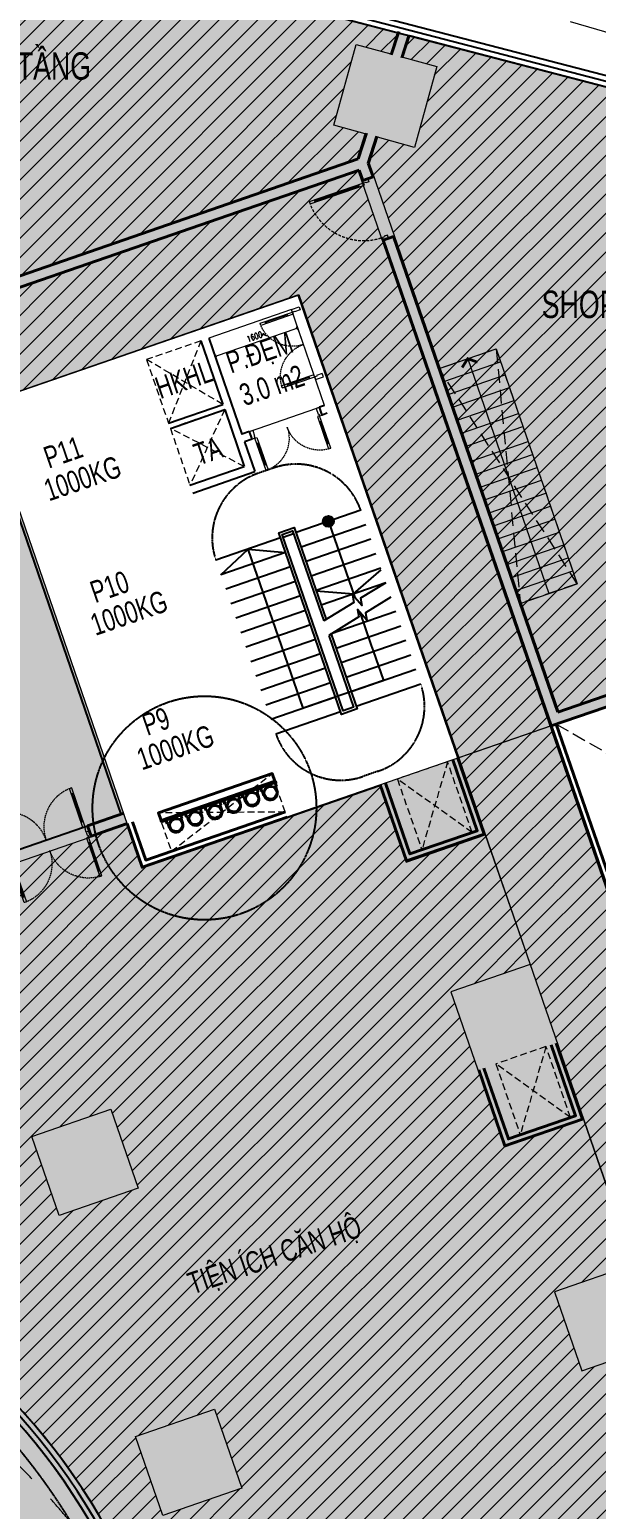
# Model space of a CAD drawing. Header units: millimetres. Extents: x -11451263 to 11578383104, y -507 to 1450429.
# Drawn here: x 11744406 to 11754760, y 1040153 to 1067191 of the extents above; entities that cross this region are included whole.
import ezdxf
from ezdxf.enums import TextEntityAlignment as Align

# ---------------------------------------------------------------- set-up
doc = ezdxf.new("R2010")
doc.units = ezdxf.units.MM
doc.header["$MEASUREMENT"] = 0
for name, pattern in [('CENTER2', [1.125, 0.75, -0.125, 0.125, -0.125]), ('DASH', [0.35, 0.25, -0.1]), ('DASH2-1', [3, 2, -1]), ('DASHED2', [0.375, 0.25, -0.125]), ('HIDDEN', [0.375, 0.25, -0.125]), ('Xref_ST_MBDV Cot vach 30.7.2022$0$HIDDEN', [0.375, 0.25, -0.125]), ('Xref_ST_MBDV Cot vach 30.7.2022$0$HIDDEN2', [0.1875, 0.125, -0.0625])]:
    doc.linetypes.add(name, pattern=pattern)
doc.layers.get('0').update_dxf_attribs({"linetype": 'CONTINUOUS', "lineweight": 13})
doc.layers.get('Defpoints').update_dxf_attribs({"color": 5, "linetype": 'CONTINUOUS', "lineweight": 13})
for name, color, linetype in [('1-Chu thich', 8, 'CONTINUOUS'), ('A-GLAZ', 135, 'CONTINUOUS'), ('canopy', 2, 'DASH'), ('KT-KT', 1, 'CONTINUOUS'), ('KT-Text', 7, 'CONTINUOUS'), ('NDT Cap nuoc', 4, 'CONTINUOUS'), ('NDT Thoat nuoc rua', 3, 'CENTER2'), ('Xref_ST_MBDV Cot vach 30.7.2022$0$A-FLOR-STRS-ARROW', 8, 'CONTINUOUS'), ('Xref_ST_MBDV Cot vach 30.7.2022$0$KT-Net cot vach', 6, 'CONTINUOUS'), ('Xref_ST_MBDV Cot vach 30.7.2022$0$KT-Net manh', 139, 'CONTINUOUS'), ('Xref_ST_MBDV Cot vach 30.7.2022$0$KT-Text', 7, 'CONTINUOUS'), ('Xref_ST_MBDV Cot vach 30.7.2022$0$KT-Thay', 7, 'CONTINUOUS'), ('Xref_ST_MBDV Cot vach 30.7.2022$0$KT-Tuong', 1, 'CONTINUOUS')]:
    doc.layers.add(name, color=color, linetype=linetype)
for name, color, linetype, lineweight in [('CUA', 37, 'CONTINUOUS', 13), ('D-building block', 8, 'CONTINUOUS', 13), ('DO DIEN TICH THONG THUY', 141, 'CONTINUOUS', 13), ('KAKA FIX', 2, 'CONTINUOUS', 13), ('KT-Chu viet 2', 6, 'CONTINUOUS', 20), ('KT-Kich thuoc', 159, 'CONTINUOUS', 18), ('KT-lomo nuoc', 3, 'HIDDEN', 5), ('KT-Net cat', 1, 'CONTINUOUS', 40), ('KT-Net cua', 87, 'CONTINUOUS', 9), ('KT-Net manh', 251, 'CONTINUOUS', 13), ('KT-Net to mau', 159, 'CONTINUOUS', 18), ('NET-THAY', 7, 'CONTINUOUS', 30), ('SPE-MEP-HVAC', 140, 'CONTINUOUS', 0), ('Xref_ST_MBDV Cot vach 30.7.2022$0$CUA', 37, 'CONTINUOUS', 13)]:
    doc.layers.add(name, color=color, linetype=linetype, lineweight=lineweight)
doc.styles.add('Xref_ST_MBDV Cot vach 30.7.2022$0$Arial', font='arial.ttf', dxfattribs={"width": 0.7})
doc.styles.add('Xref_ST_MBDV Cot vach 30.7.2022$0$xref.N.Cot vach tang N2$0$DIM', font='vnsimli.shx', dxfattribs={"width": 0.7})
doc.dimstyles.new('Xref_ST_MBDV Cot vach 30.7.2022$0$xref.N.Cot vach tang N2$0$CCU 1-100 A1', dxfattribs={"dimscale": 100, "dimtxt": 2.2, "dimasz": 1, "dimexe": 1, "dimexo": 0, "dimgap": 1, "dimtad": 1, "dimdec": 0, "dimdsep": 46, "dimtxsty": 'Xref_ST_MBDV Cot vach 30.7.2022$0$xref.N.Cot vach tang N2$0$DIM', "dimblk1": 'Xref_ST_MBDV Cot vach 30.7.2022$0$xref.N.Cot vach tang N2$0$_ARCHTICK', "dimblk2": 'Xref_ST_MBDV Cot vach 30.7.2022$0$xref.N.Cot vach tang N2$0$_ARCHTICK', "dimsah": 1, "dimcen": 0, "dimdle": 1, "dimclrd": 256, "dimclre": 256, "dimclrt": 31, "dimadec": 0, "dimazin": 0, "dimtfac": 1, "dimtdec": 0, "dimtix": 1, "dimtmove": 2, "dimatfit": 3, "dimldrblk": 'Xref_ST_MBDV Cot vach 30.7.2022$0$xref.N.Cot vach tang N2$0$_ARCHTICK', "dimfxl": 0, "dimtolj": 1, "dimarcsym": 0})

# ---------------------------------------------------------------- blocks, each defined once
blk = doc.blocks.new('*U274')
for p, q in [((-1260, 525), (-1300, 525)), ((-1280, 100), (-1280, 525)), ((-90, 525), (-50, 525)), ((-70, 100), (-70, 525)), ((-1260, 100), (-1300, 100)), ((-90, 100), (-50, 100))]:
    blk.add_line(p, q)
for points in [[(-1300, 0), (-1260, 0), (-1260, 625), (-1300, 625)], [(-50, 0), (-90, 0), (-90, 625), (-50, 625)], [(-1350, -150), (-1290, -150), (-1290, -40), (-1300, -40), (-1300, 0), (-1350, 0)], [(0, -150), (-60, -150), (-60, -40), (-50, -40), (-50, 0), (0, 0)]]:
    blk.add_lwpolyline(points, close=True)
at = {"linetype": 'Xref_ST_MBDV Cot vach 30.7.2022$0$HIDDEN2', "ltscale": 200}
for centre, start, end in [((-1300, 0), 0, 90), ((-50, 0), 90, 180)]:
    blk.add_arc(centre, 625, start, end, dxfattribs=at)
blk = doc.blocks.new('Xref_ST_MBDV Cot vach 30.7.2022$0$xref.N.Cot vach tang N2$0$_Open90')
at = {"color": 0, "linetype": 'ByBlock', "lineweight": -2}
for p, q in [((0, 0), (-1, 0)), ((-0.5, 0.5), (0, 0)), ((0, 0), (-0.5, -0.5))]:
    blk.add_line(p, q, dxfattribs=at)
blk = doc.blocks.new('*D374')
at = {"layer": 'Defpoints', "color": 5, "transparency": 16777216}
for p, q in [((390694, -352766), (392111, -352277)), ((392228, -352461), (392142, -352213)), ((390715, -352983), (390630, -352735))]:
    blk.add_line(p, q, dxfattribs=at)
at = {"layer": 'Defpoints', "color": 0, "transparency": 16777216}
for p in [(392159, -352260), (392228, -352461), (390715, -352983)]:
    blk.add_point(p, dxfattribs=at)
at = {"layer": 'Defpoints', "color": 5, "transparency": 16777216, "xscale": 50, "yscale": 50, "zscale": 50}
for p, rotation in [((392159, -352260), 19.04713795873642), ((390646, -352783), 199.0471379587364)]:
    blk.add_blockref('Xref_ST_MBDV Cot vach 30.7.2022$0$xref.N.Cot vach tang N2$0$_Open90', p, dxfattribs=dict(at, rotation=rotation))
at = {"layer": 'Defpoints', "color": 5, "transparency": 16777216, "insert": (391368, -352422), "char_height": 110, "attachment_point": 5, "rotation": 19.0471, "style": 'Xref_ST_MBDV Cot vach 30.7.2022$0$xref.N.Cot vach tang N2$0$DIM'}
blk.add_mtext('\\A1;1600', dxfattribs=at)
blk = doc.blocks.new('Xref_ST_MBDV Cot vach 30.7.2022$0$xref.N.Cot vach tang N2$0$_ARCHTICK')
at = {"color": 0, "linetype": 'ByBlock', "const_width": 0.15}
blk.add_lwpolyline([(-0.5, -0.5), (0.5, 0.5)], dxfattribs=at)
blk = doc.blocks.new('ong thoat xi')
at = {"layer": '1-Chu thich', "color": 30}
for p, q in [((-75, 62), (-75, 65)), ((-66, 67), (-74, 67)), ((-66, 60), (-74, 60)), ((-66, 67), (-66, 60)), ((-65, 69), (-62, 69)), ((-65, 66), (-62, 66)), ((-65, 61), (-62, 61)), ((-65, 58), (-62, 58)), ((-61, 70), (-61, 70)), ((-61, 70), (-61, 57)), ((-61, 70), (-61, 70)), ((-61, 70), (-61, 57)), ((-61, 57), (-61, 57)), ((-55, 70), (-54, 70)), ((-55, 70), (-55, 57)), ((-55, 70), (-54, 70)), ((-55, 57), (-54, 57)), ((-54, 70), (-54, 57)), ((-50, 69), (-54, 69)), ((-50, 66), (-54, 66)), ((-50, 61), (-54, 61)), ((-50, 58), (-54, 58)), ((-33, 67), (-50, 67)), ((-50, 67), (-50, 60)), ((-29, 60), (-50, 60)), ((2, 60), (-41, 60)), ((-41, 58), (-41, 60)), ((-41, 58), (-41, 60)), ((-41, 58), (-41, 60)), ((2, 58), (-41, 58)), ((-33, 60), (-33, 67)), ((-75, -62), (-75, -66)), ((-66, -60), (-74, -60)), ((-66, -67), (-74, -67)), ((-66, -68), (-66, -60)), ((-65, -58), (-62, -58)), ((-65, -61), (-62, -61)), ((-65, -66), (-62, -66)), ((-65, -69), (-62, -69)), ((-61, -70), (-61, -57)), ((-61, -57), (-61, -57)), ((-61, -70), (-61, -57)), ((-61, -70), (-61, -70)), ((-61, -70), (-61, -70)), ((-55, -70), (-55, -57)), ((-55, -57), (-54, -57)), ((-55, -70), (-54, -70)), ((-55, -70), (-54, -70)), ((-54, -70), (-54, -57)), ((-50, -58), (-54, -58)), ((-50, -61), (-54, -61)), ((-50, -66), (-54, -66)), ((-50, -69), (-54, -69)), ((-50, -68), (-50, -60)), ((-31, -60), (-50, -60)), ((-34, -67), (-50, -67)), ((2, -58), (-41, -58)), ((-41, -58), (-41, -60)), ((-41, -58), (-41, -60)), ((2, -60), (-41, -60)), ((-34, -60), (-34, -67))]:
    blk.add_line(p, q, dxfattribs=at)
for centre, major_axis, start_param, end_param in [((-74, 65), (1.13, 1.13), 0.811456, 2.360542), ((-74, 62), (1.1, 1.1), 2.356194, 3.926991), ((-63, 67), (1.7, -1.7), 3.370391, 4.48359), ((-56, 63), (7.09, -7.09), 3.657341, 4.196641), ((-63, 60), (1.7, -1.7), 3.370391, 4.48359), ((-64, 67), (1.7, -1.7), 0.228799, 1.341997), ((-64, 67), (1.7, -1.7), 0.228799, 1.341997), ((-72, 63), (7.09, -7.09), 0.515748, 1.055048), ((-72, 63), (7.09, -7.09), 0.515748, 1.055048), ((-64, 60), (1.7, -1.7), 0.228799, 1.341997), ((-64, 60), (1.7, -1.7), 0.228799, 1.341997), ((0, 0), (38.9, -38.9), 0.785398, 7.068583), ((-52, 67), (1.7, 1.7), 1.799595, 2.912794), ((-52, 67), (1.7, -1.7), 3.370391, 4.48359), ((-44, 63), (7.09, 7.09), 2.086544, 2.625845), ((-44, 63), (7.09, 7.09), 2.086544, 2.625845), ((-52, 60), (1.7, 1.7), 1.799595, 2.912794), ((-52, 60), (1.7, 1.7), 1.799595, 2.912794), ((-52, 67), (1.7, -1.7), 0.228799, 1.341997), ((-60, 63), (7.09, 7.09), -1.055048, -0.515748), ((-52, 60), (1.7, 1.7), -1.341997, -0.228799), ((0, 0), (34.1, -34.1), 0.785398, 7.068583), ((0, 0), (42.5, -42.5), 5.497787, 8.63938), ((0, 0), (41, -41), 5.497787, 8.63938), ((-74, -62), (1.1, 1.1), 0.785398, 2.356194), ((-74, -66), (1.13, 1.13), 2.351847, 3.900932), ((-63, -60), (1.7, -1.7), 3.370391, 4.48359), ((-56, -64), (7.09, 7.09), 2.086544, 2.625845), ((-63, -68), (1.7, 1.7), 1.799595, 2.912794), ((-64, -60), (1.7, -1.7), 0.228799, 1.341997), ((-64, -60), (1.7, -1.7), 0.228799, 1.341997), ((-72, -64), (7.09, -7.09), 0.515748, 1.055048), ((-72, -64), (7.09, -7.09), 0.515748, 1.055048), ((-64, -68), (1.7, -1.7), 0.228799, 1.341997), ((-64, -68), (1.7, -1.7), 0.228799, 1.341997), ((-52, -60), (1.7, -1.7), 3.370391, 4.48359), ((-52, -60), (1.7, -1.7), 3.370391, 4.48359), ((-44, -64), (7.09, 7.09), 2.086544, 2.625845), ((-44, -64), (7.09, 7.09), 2.086544, 2.625845), ((-52, -68), (1.7, 1.7), 1.799595, 2.912794), ((-52, -68), (1.7, 1.7), 1.799595, 2.912794), ((-52, -60), (1.7, -1.7), 0.228799, 1.341997), ((-60, -64), (7.09, -7.09), 0.515748, 1.055048), ((-52, -68), (1.7, -1.7), 0.228799, 1.341997)]:
    blk.add_ellipse(centre, major_axis=major_axis, ratio=1, start_param=start_param, end_param=end_param, dxfattribs=at)
blk = doc.blocks.new('N2200X500')
at = {"layer": 'KT-Net cat', "color": 3}
blk.add_lwpolyline([(9586872, 1032959), (9586872, 1035159), (9587021, 1035159), (9587021, 1032959)], close=True, dxfattribs=at)
at = {"layer": 'NET-THAY', "linetype": 'ByBlock', "ltscale": 7}
blk.add_lwpolyline([(9586841, 1035164), (9586841, 1032942), (9586871, 1032943), (9586871, 1035165)], close=True, dxfattribs=at)
at = {"layer": 'NDT Cap nuoc', "xscale": 2.272727272727275, "yscale": 2.272727272727275, "zscale": 2.272727272727275, "rotation": 180.279270571122}
for p in [(9586706, 1034925), (9586706, 1034550), (9586701, 1034173), (9586701, 1033812), (9586703, 1033456), (9586701, 1033102)]:
    blk.add_blockref('ong thoat xi', p, dxfattribs=at)
blk = doc.blocks.new('CNTPO')
at = {"layer": 'KT-KT', "rotation": 109.0461290211489}
blk.add_blockref('N2200X500', (15538774, -7671509, 0), dxfattribs=at)
blk = doc.blocks.new('thang2')
at = {"layer": 'D-building block', "color": 3, "linetype": 'DASHED2', "ltscale": 1000}
blk.add_lwpolyline([(11835281, 1060998), (11836320, 1061357), (11837802, 1057066), (11836762, 1056707)], close=True, dxfattribs=at)
for points in [[(11836320, 1061357), (11836762, 1056707)], [(11837802, 1057066), (11835281, 1060998)]]:
    blk.add_lwpolyline(points, dxfattribs=at)
at = {"layer": 'Defpoints', "color": 252}
for points in [[(11836762, 1056707), (11835281, 1060998), (11836320, 1061357), (11837802, 1057066)], [(11835362, 1060762), (11836402, 1061121)], [(11835801, 1061178), (11837282, 1056886)], [(11835444, 1060526), (11836484, 1060885)], [(11835525, 1060290), (11836565, 1060649)], [(11835607, 1060053), (11836647, 1060412)], [(11835689, 1059817), (11836728, 1060176)], [(11835770, 1059581), (11836810, 1059940)], [(11835865, 1059306), (11836905, 1059665)], [(11835947, 1059070), (11836986, 1059429)], [(11836028, 1058833), (11837068, 1059192)], [(11836110, 1058597), (11837149, 1058956)], [(11836191, 1058361), (11837231, 1058720)], [(11836273, 1058124), (11837313, 1058483)], [(11836354, 1057888), (11837394, 1058247)], [(11836436, 1057652), (11837476, 1058011)], [(11836518, 1057415), (11837557, 1057774)], [(11836599, 1057179), (11837639, 1057538)], [(11836681, 1056943), (11837721, 1057302)], [(11836762, 1056707), (11837802, 1057066)]]:
    blk.add_lwpolyline(points, dxfattribs=at)
at = {"layer": 'Defpoints', "color": 252, "const_width": 50}
blk.add_lwpolyline([(11835981, 1061113), (11835801, 1061178), (11835699, 1061016)], dxfattribs=at)
blk = doc.blocks.new('*U275')
blk.add_line((-70, 100), (-70, 950))
for points in [[(-50, 0), (-50, 1050), (-90, 1050), (-90, 0)], [(-50, 100), (-90, 100), (-90, 950), (-50, 950)], [(-1150, -100), (-1090, -100), (-1090, -40), (-1100, -40), (-1100, 0), (-1150, 0)], [(0, -100), (-60, -100), (-60, -40), (-50, -40), (-50, 0), (0, 0)]]:
    blk.add_lwpolyline(points, close=True)
at = {"linetype": 'Xref_ST_MBDV Cot vach 30.7.2022$0$HIDDEN', "ltscale": 200}
blk.add_arc((-50, 0), 1050, 90, 180, dxfattribs=at)
blk = doc.blocks.new('*U428')
at = {"linetype": 'HIDDEN', "ltscale": 500}
for p, q in [((1370, 970), (0, 0)), ((0, 970), (1370, 0))]:
    blk.add_line(p, q, dxfattribs=at)
blk.add_lwpolyline([(0, 970), (1370, 970), (1370, 0), (0, 0)], close=True, dxfattribs=at)
blk = doc.blocks.new('*U323')
for p, q in [((-601, -263), (-612, -225)), ((-77, -95), (-606, -244)), ((-72, -114), (-83, -75)), ((320, -1500), (-209, -1649)), ((314, -1480), (325, -1519)), ((-215, -1630), (-204, -1668))]:
    blk.add_line(p, q)
for points in [[(96, 27), (113, -31), (55, -47), (52, -37), (14, -48), (0, 0)], [(14, -48), (24, -87), (-697, -291), (-708, -252)], [(421, -1492), (411, -1453), (-311, -1657), (-300, -1696)], [(531, -1513), (515, -1455), (457, -1471), (460, -1481), (421, -1492), (435, -1540)]]:
    blk.add_lwpolyline(points, close=True)
at = {"linetype": 'Xref_ST_MBDV Cot vach 30.7.2022$0$HIDDEN2', "ltscale": 200}
for centre, start, end in [((14, -48), 195.7788, 285.7788), ((421, -1492), 105.7788, 195.7787)]:
    blk.add_arc(centre, 750, start, end, dxfattribs=at)
blk = doc.blocks.new('*U432')
at = {"linetype": 'HIDDEN', "ltscale": 500}
for p, q in [((1230, 1050), (0, 0)), ((0, 1050), (1230, 0))]:
    blk.add_line(p, q, dxfattribs=at)
blk.add_lwpolyline([(0, 1050), (1230, 1050), (1230, 0), (0, 0)], close=True, dxfattribs=at)
blk = doc.blocks.new('*U433')
at = {"linetype": 'HIDDEN', "ltscale": 500}
for p, q in [((1100, 1050), (0, 0)), ((0, 1050), (1100, 0))]:
    blk.add_line(p, q, dxfattribs=at)
blk.add_lwpolyline([(0, 1050), (1100, 1050), (1100, 0), (0, 0)], close=True, dxfattribs=at)
blk = doc.blocks.new('WWW')
at = {"layer": 'Defpoints', "linetype": 'DASH2-1', "lineweight": 13, "ltscale": 1000, "flags": 128}
blk.add_lwpolyline([(11429817, 1022160), (11450185, 1019986), (11488616, 1021167), (11491469, 1024811), (11462656, 1159054), (11457975, 1176931), (11455626, 1177745), (11446686, 1170981), (11423167, 1153070), (11399484, 1135983, 0.684877), (11429817, 1022160)], format="xyb", dxfattribs=at)
blk = doc.blocks.new('hatch L2')
at = {"true_color": 0xf28888}
h = blk.add_hatch(color=11, dxfattribs=at)
h.dxf.hatch_style = 1
edge = h.paths.add_edge_path()
edge.add_line((11718962, 1048892), (11722223, 1050018))
edge.add_line((11722223, 1050018), (11724736, 1042735))
edge.add_line((11724736, 1042735), (11713062, 1038707))
edge.add_arc((11711930, 1043726), 5145, 245.4012, 282.7104, ccw=False)
edge.add_line((11709788, 1039048), (11708921, 1039395))
edge.add_arc((11710282, 1042214), 3130, 208.1073, 244.235, ccw=False)
edge.add_line((11707521, 1040739), (11703046, 1048249))
edge.add_arc((13844816, 2324490), 2493184, 210.637007, 210.789924, ccw=False)
edge.add_arc((11702825, 1054696), 3260, 105.5267, 192.8668, ccw=False)
edge.add_line((11701953, 1057836), (11731370, 1067978))
edge.add_arc((11743750, 1032070), 37983, 104.3521, 109.0222, ccw=False)
edge.add_arc((11739647, 1048107), 21429, 81.5453, 104.3521, ccw=False)
edge.add_line((11742797, 1069303), (11758617, 1065192))
edge.add_arc((11757918, 1062503), 2778, 20.2904, 75.4311, ccw=False)
edge.add_line((11760523, 1063466), (11762601, 1057460))
edge.add_line((11762601, 1057460), (11752231, 1053880))
edge.add_line((11752231, 1053880), (11749313, 1062330))
edge.add_line((11749313, 1062330), (11743545, 1060345))
edge.add_line((11743545, 1060345), (11735322, 1057505))
edge.add_line((11735322, 1057505), (11737368, 1051579))
edge.add_line((11737368, 1051579), (11738991, 1052136))
edge.add_line((11738991, 1052136), (11739826, 1052425))
edge.add_line((11739826, 1052425), (11740358, 1050884))
edge.add_line((11740358, 1050884), (11729748, 1047221))
edge.add_line((11729748, 1047221), (11729324, 1048450))
edge.add_line((11729324, 1048450), (11729135, 1048384))
edge.add_line((11729135, 1048384), (11728025, 1051598))
edge.add_line((11728025, 1051598), (11729065, 1051957))
edge.add_line((11729065, 1051957), (11728021, 1054982))
edge.add_line((11728021, 1054982), (11721309, 1052665))
edge.add_line((11721309, 1052665), (11721375, 1052476))
edge.add_line((11721375, 1052476), (11718113, 1051350))
edge.add_line((11718113, 1051350), (11718962, 1048892))
at = {"true_color": 0x93e6c6}
h = blk.add_hatch(color=111, dxfattribs=at)
h.dxf.hatch_style = 1
edge = h.paths.add_edge_path()
edge.add_line((11729748, 1047221), (11730303, 1045614))
edge.add_line((11730303, 1045614), (11730114, 1045549))
edge.add_line((11730114, 1045549), (11730409, 1044692))
edge.add_line((11730409, 1044692), (11730698, 1044792))
edge.add_arc((11735539, 1034073), 11762, 21.6838, 114.3078, ccw=False)
edge.add_line((11746469, 1038418), (11749308, 1030224))
edge.add_line((11749308, 1030224), (11752458, 1031311))
edge.add_line((11752458, 1031311), (11751969, 1032729))
edge.add_line((11751969, 1032729), (11756412, 1034263))
edge.add_line((11756412, 1034263), (11757358, 1031522))
edge.add_line((11757358, 1031522), (11752915, 1029988))
edge.add_line((11752915, 1029988), (11752458, 1031311))
edge.add_line((11752458, 1031311), (11749308, 1030224))
edge.add_line((11749308, 1030224), (11750976, 1025392))
edge.add_arc((11755650, 1026857), 4898, 197.4028, 270.023)
edge.add_line((11755652, 1021959), (11760483, 1021959))
edge.add_line((11760483, 1021959), (11760483, 1030959))
edge.add_line((11760483, 1030959), (11769833, 1030959))
edge.add_line((11769833, 1030959), (11769833, 1043309))
edge.add_line((11769833, 1043309), (11766833, 1043309))
edge.add_line((11766833, 1043309), (11766833, 1032759))
edge.add_line((11766833, 1032759), (11761427, 1032759))
edge.add_line((11761427, 1032759), (11757443, 1044299))
edge.add_line((11757443, 1044299), (11753932, 1054467))
edge.add_line((11753932, 1054467), (11746465, 1051889))
edge.add_line((11746465, 1051889), (11743612, 1060151))
edge.add_line((11743612, 1060151), (11740777, 1059172))
edge.add_line((11740777, 1059172), (11743354, 1051707))
edge.add_line((11743354, 1051707), (11740424, 1050695))
edge.add_line((11740424, 1050695), (11740358, 1050884))
edge.add_line((11740358, 1050884), (11729748, 1047221))
at = {"elevation": 0}
for points in [[(11701953, 1057836), (11731370, 1067978, -0.02038), (11734335, 1068867, -0.099843), (11742797, 1069303), (11758617, 1065192, -0.245349), (11760523, 1063466), (11762601, 1057460), (11752231, 1053880), (11749313, 1062330), (11743545, 1060345), (11735322, 1057505), (11737368, 1051579), (11738991, 1052136), (11739826, 1052425), (11740358, 1050884), (11729748, 1047221), (11729324, 1048450), (11729135, 1048384), (11728025, 1051598), (11729065, 1051957), (11728021, 1054982), (11721309, 1052665)], [(11761427, 1032759), (11757443, 1044299), (11753932, 1054467), (11746465, 1051889), (11743612, 1060151), (11740777, 1059172), (11743354, 1051707), (11740424, 1050695), (11740358, 1050884), (11729748, 1047221), (11730303, 1045614), (11730114, 1045549), (11730409, 1044692), (11730698, 1044792, -0.427692), (11746469, 1038418)]]:
    blk.add_lwpolyline(points, format="xyb", dxfattribs=at)
blk = doc.blocks.new('khgklh')
at = {"layer": 'canopy', "ltscale": 5, "elevation": 0}
for points in [[(15027, -73944, -0.273103), (11162, -70475), (6656, -57454, 0.427811), (-8853, -51198), (-19319, -54808)], [(13202, -73544, -0.180164), (10877, -70569), (6375, -57559, 0.427996), (-8742, -51477), (-18747, -54928)]]:
    blk.add_lwpolyline(points, format="xyb", dxfattribs=at)
blk = doc.blocks.new('A$C59794006')
at = {"layer": 'NDT Thoat nuoc rua'}
blk.add_circle((-54233, 27659), 2044, dxfattribs=at)
blk = doc.blocks.new('*U496')
at = {"layer": 'KT-lomo nuoc', "ltscale": 500}
for p, q in [((-105, -733), (-2178, 312)), ((-2283, -421), (0, 0))]:
    blk.add_line(p, q, dxfattribs=at)
blk.add_lwpolyline([(-105, -733), (-2283, -421), (-2178, 312), (0, 0)], close=True, dxfattribs=at)
blk = doc.blocks.new('thangkn')
at = {"layer": 'Xref_ST_MBDV Cot vach 30.7.2022$0$KT-Net manh'}
h = blk.add_hatch(color=256, dxfattribs=at)
edge = h.paths.add_edge_path(flags=0)
edge.add_arc((392718.8, -355798), 100, 199.04714, 559.04714)
h = blk.add_hatch(color=256, dxfattribs=at)
edge = h.paths.add_edge_path(flags=0)
edge.add_arc((392718.8, -355798), 100, 199.04714, 559.04714)
blk.add_hatch(color=256, dxfattribs=at).paths.add_polyline_path([(392717, -355698), (392658.6, -355718.2), (392623.2, -355768.8), (392624.3, -355830.6), (392661.5, -355880), (392720.6, -355898), (392779.1, -355877.8), (392814.5, -355827.2), (392813.3, -355765.4), (392776.1, -355716)], flags=0)
blk.add_hatch(color=256, dxfattribs=at).paths.add_polyline_path([(392717, -355698), (392658.6, -355718.2), (392623.2, -355768.8), (392624.3, -355830.6), (392661.5, -355880), (392720.6, -355898), (392779.1, -355877.8), (392814.5, -355827.2), (392813.3, -355765.4), (392776.1, -355716)], flags=0)
at = {"layer": 'Defpoints'}
blk.add_lwpolyline([(391136.3, -354202.1), (392648.7, -353679.9), (392043.4, -351926.5), (390531, -352448.6)], close=True, dxfattribs=at)
at = {"layer": 'Xref_ST_MBDV Cot vach 30.7.2022$0$A-FLOR-STRS-ARROW'}
for points in [[(393766.5, -356917.4), (393307.3, -357200.7), (393330.4, -357334.3), (393157.4, -357141.7), (393184.4, -357276.5), (392632.7, -357616.9)], [(393858.2, -357182.9), (393398.9, -357466.2), (393422, -357599.9), (393249.1, -357407.2), (393276.1, -357542), (392724.4, -357882.4)]]:
    blk.add_lwpolyline(points, dxfattribs=at)
at = {"layer": 'Xref_ST_MBDV Cot vach 30.7.2022$0$KT-Net manh'}
blk.add_line((392814.5, -355827.2), (392813.3, -355765.4), dxfattribs=at)
blk.add_line((392814.5, -355827.2), (392813.3, -355765.4), dxfattribs=at)
at = {"layer": 'Xref_ST_MBDV Cot vach 30.7.2022$0$KT-Net manh', "linetype": 'Xref_ST_MBDV Cot vach 30.7.2022$0$HIDDEN'}
for points in [[(393309.6, -355594, 0.4141313), (391720.4, -354820.3), (391436.3, -354918.4, 0.4141313), (390662.9, -356507.8, 1.0000292)], [(394406.1, -358770.1, -0.4141313), (393632.8, -360359.5), (393348.7, -360457.6, -0.4141313), (391759.4, -359683.8, -1.0000292)]]:
    blk.add_lwpolyline(points, format="xyb", dxfattribs=at)
at = {"layer": 'Xref_ST_MBDV Cot vach 30.7.2022$0$KT-Net manh'}
for points in [[(392718.8, -355798), (393198.5, -357187.5)], [(390754.3, -356772.5), (391253.7, -356303.8), (391935.8, -356364.5)], [(393290.2, -357453), (393502, -358066.6), (393534.7, -358161.1), (393722.3, -358704.6), (392257.2, -359210.4), (391253.7, -356303.8)], [(392496.5, -357069.3), (393175.7, -357121.4), (393684.9, -356681.1)]]:
    blk.add_lwpolyline(points, dxfattribs=at)
blk.add_circle((392718.8, -355798), 100, dxfattribs=at)
blk.add_circle((392718.8, -355798), 100, dxfattribs=at)
at = {"layer": 'Xref_ST_MBDV Cot vach 30.7.2022$0$KT-Thay', "extrusion": (-1.21212e-08, -4.22423e-09, 1)}
for p, q in [((393309.6, -355594), (392128, -356002)), ((393401, -355858.7), (392219.4, -356266.6)), ((391844.5, -356099.9), (390662.9, -356507.8)), ((393492.4, -356123.4), (392310.8, -356531.3)), ((391935.8, -356364.5), (390754.3, -356772.5)), ((393583.7, -356388), (392402.2, -356796)), ((392027.2, -356629.2), (390845.7, -357037.1)), ((392118.6, -356893.9), (390937, -357301.8)), ((393675.1, -356652.7), (392493.5, -357060.6)), ((392210, -357158.6), (391028.4, -357566.5)), ((393766.5, -356917.4), (392584.9, -357325.3)), ((392301.3, -357423.2), (391119.8, -357831.2)), ((392392.7, -357687.9), (391211.2, -358095.8)), ((393949.2, -357446.7), (392767.7, -357854.7)), ((392484.1, -357952.6), (391302.5, -358360.5)), ((394040.6, -357711.4), (392859, -358119.3)), ((394132, -357976.1), (392950.4, -358384)), ((392575.5, -358217.2), (391393.9, -358625.2)), ((394223.4, -358240.7), (393041.8, -358648.7)), ((392666.9, -358481.9), (391485.3, -358889.8)), ((394314.7, -358505.4), (393133.2, -358913.3)), ((392758.2, -358746.6), (391576.7, -359154.5)), ((394406.1, -358770.1), (393224.6, -359178)), ((392849.6, -359011.2), (391668, -359419.2)), ((392941, -359275.9), (391759.4, -359683.8))]:
    blk.add_line(p, q, dxfattribs=at)
at = {"layer": 'Xref_ST_MBDV Cot vach 30.7.2022$0$KT-Thay'}
blk.add_line((391891.7, -356083.6), (392080.8, -356018.3), dxfattribs=at)
for points in [[(392768, -357855.5), (393240.9, -359225.3), (392957.3, -359323.2), (391811.8, -356005.3), (392095.4, -355907.4), (392676.3, -357590)], [(392724.4, -357882.4), (393177.3, -359194.3), (392988.2, -359259.6), (391875.4, -356036.3), (392064.5, -355971), (392632.7, -357616.9)]]:
    blk.add_lwpolyline(points, dxfattribs=at)
at = {"layer": 'Xref_ST_MBDV Cot vach 30.7.2022$0$KT-Tuong'}
for p, q in [((390389.2, -352497.6), (390790.6, -353660.2)), ((390531, -352448.6), (391136.3, -354202.1)), ((389798.1, -354002.9), (390790.6, -353660.2)), ((389830.7, -354097.4), (390823.2, -353754.8)), ((390823.2, -353754.8), (391182.2, -354794.5)), ((392648.7, -353679.9), (392554.2, -353712.5)), ((392697.7, -353821.7), (392603.2, -353854.3)), ((391278.1, -354153.1), (391136.3, -354202.1)), ((391327.1, -354294.9), (391185.3, -354343.8)), ((391185.3, -354343.8), (391372.9, -354887.4)), ((390189.7, -355137.2), (391182.2, -354794.5)), ((390238.6, -355279), (391372.9, -354887.4))]:
    blk.add_line(p, q, dxfattribs=at)
at = {"layer": 'Xref_ST_MBDV Cot vach 30.7.2022$0$KT-Tuong', "extrusion": (-3.35283e-09, 1.99852e-08, 1)}
for p, q in [((392603.2, -353854.3), (392554.2, -353712.5)), ((391327.1, -354294.9), (391278.1, -354153.1))]:
    blk.add_line(p, q, dxfattribs=at)
at = {"layer": 'Xref_ST_MBDV Cot vach 30.7.2022$0$CUA'}
for p, xscale, rotation in [((392483.9, -353202.6), -0.9999999999999969, 109.047137953076), ((392603.2, -353854.3), -1, 199.0471379530761)]:
    blk.add_blockref('*U274', p, dxfattribs=dict(at, xscale=xscale, rotation=rotation))
at = {"layer": 'Xref_ST_MBDV Cot vach 30.7.2022$0$KT-Text', "style": 'Xref_ST_MBDV Cot vach 30.7.2022$0$Arial', "width": 0.7}
for s, p in [('P.ĐỆM', (391523.5, -352897)), ('HKHL', (390139.9, -353395.1)), ('TA', (390585.3, -354697.1))]:
    blk.add_text(s, height=400, rotation=19.04714, dxfattribs=at).set_placement(p, align=Align.CENTER)
at = {"layer": 'Xref_ST_MBDV Cot vach 30.7.2022$0$KT-Text', "color": 1, "style": 'Xref_ST_MBDV Cot vach 30.7.2022$0$Arial', "width": 0.7}
blk.add_text('3.0 m2', height=400, rotation=19.04714, dxfattribs=at).set_placement((391749.3, -353499.3), align=Align.CENTER)
at = {"layer": 'Defpoints', "color": 5}
dim = blk.add_linear_dim(base=(392158.7, -352260.4), p1=(390715.4, -352982.7), p2=(392227.8, -352460.5), angle=199.04714, dimstyle='Xref_ST_MBDV Cot vach 30.7.2022$0$xref.N.Cot vach tang N2$0$CCU 1-100 A1', override={"dimscale": 50, "dimblk1": 'Xref_ST_MBDV Cot vach 30.7.2022$0$xref.N.Cot vach tang N2$0$_Open90', "dimblk2": 'Xref_ST_MBDV Cot vach 30.7.2022$0$xref.N.Cot vach tang N2$0$_Open90', "dimclrd": 5, "dimclre": 5, "dimclrt": 5, "dimlwd": 65535, "dimlwe": 65535}, dxfattribs=at)
dim.commit()
dim.dimension.update_dxf_attribs({"geometry": '*D374', "text_midpoint": (391368.2, -352422.2)})

msp = doc.modelspace()

# ---------------------------------------------------------------- hatches: boundary and pattern name
at = {"layer": 'DO DIEN TICH THONG THUY'}
h = msp.add_hatch(dxfattribs=at)
h.set_pattern_fill('ANSI31', color=256, scale=2000)
edge = h.paths.add_edge_path()
edge.add_line((11734102.1, 1068812), (11734560.3, 1067502.3))
edge.add_line((11734560.3, 1067502.3), (11735538, 1067839.9))
edge.add_line((11735538, 1067839.9), (11738046.2, 1060575))
edge.add_line((11738046.2, 1060575), (11750396.1, 1064838.8))
edge.add_line((11750396.1, 1064838.8), (11750538.7, 1065286.9))
edge.add_line((11750538.7, 1065286.9), (11749960.9, 1065446.6))
edge.add_line((11749960.9, 1065446.6), (11750368.5, 1066921.3))
edge.add_line((11750368.5, 1066921.3), (11751003, 1066746))
edge.add_line((11751003, 1066746), (11751126.9, 1067138.1))
edge.add_line((11751126.9, 1067138.1), (11750707, 1067247.3))
edge.add_line((11750707, 1067247.3), (11749519.1, 1067556))
edge.add_line((11749519.1, 1067556), (11747194.6, 1068160.1))
edge.add_line((11747194.6, 1068160.1), (11742797.4, 1069303))
edge.add_arc((11739792.8, 1045270.6), 24219.5, 82.87367, 96.61212)
edge.add_arc((11739792.8, 1045270.6), 24219.5, 96.61212, 103.58953)
h.paths.add_polyline_path([(11742441.8, 1069120.5), (11743916.5, 1068712.9), (11743509, 1067238.2), (11742034.2, 1067645.8)], flags=16)
h = msp.add_hatch(dxfattribs=at)
h.set_pattern_fill('ANSI31', color=256, scale=2000)
edge = h.paths.add_edge_path()
edge.add_line((11751349.8, 1067080.2), (11751224.8, 1066684.7))
edge.add_line((11751224.8, 1066684.7), (11751843.2, 1066513.8))
edge.add_line((11751843.2, 1066513.8), (11751435.6, 1065039.1))
edge.add_line((11751435.6, 1065039.1), (11750760.6, 1065225.6))
edge.add_line((11750760.6, 1065225.6), (11750609.4, 1064750.4))
edge.add_line((11750609.4, 1064750.4), (11754065.2, 1054740.6))
edge.add_line((11754065.2, 1054740.6), (11762530.8, 1057663.3))
edge.add_line((11762530.8, 1057663.3), (11760523.1, 1063466.5))
edge.add_arc((11757917.8, 1062503.3), 2777.6, 20.29044, 75.43109)
edge.add_line((11758616.5, 1065191.6), (11751349.8, 1067080.2))
h.paths.add_polyline_path([(11758857.8, 1058080.2), (11760304, 1058579.5), (11760803.3, 1057133.2), (11759357.1, 1056633.9)], flags=16)
h.paths.add_polyline_path([(11756965, 1063562.6), (11758411.2, 1064061.9), (11758910.5, 1062615.7), (11757464.3, 1062116.4)], flags=16)
h = msp.add_hatch(dxfattribs=at)
h.set_pattern_fill('ANSI31', color=256, scale=2000)
edge = h.paths.add_edge_path()
edge.add_line((11730400.1, 1044765), (11730132.7, 1045539.3))
edge.add_line((11730132.7, 1045539.3), (11730321.8, 1045604.5))
edge.add_line((11730321.8, 1045604.5), (11729833.2, 1047019.9))
edge.add_line((11729833.2, 1047019.9), (11746181.3, 1052664))
edge.add_line((11746181.3, 1052664), (11746455.4, 1051870))
edge.add_line((11746455.4, 1051870), (11750803.5, 1053371.2))
edge.add_line((11750803.5, 1053371.2), (11751283.3, 1051981.7))
edge.add_line((11751283.3, 1051981.7), (11752729.5, 1052481))
edge.add_line((11752729.5, 1052481), (11753547.8, 1050110.9))
edge.add_line((11753547.8, 1050110.9), (11752101.5, 1049611.6))
edge.add_line((11752101.5, 1049611.6), (11753080.6, 1046775.9))
edge.add_line((11753080.6, 1046775.9), (11754526.8, 1047275.2))
edge.add_line((11754526.8, 1047275.2), (11755440.6, 1044628.5))
edge.add_line((11755440.6, 1044628.5), (11753994.3, 1044129.2))
edge.add_line((11753994.3, 1044129.2), (11754493.6, 1042682.9))
edge.add_line((11754493.6, 1042682.9), (11755939.9, 1043182.3))
edge.add_line((11755939.9, 1043182.3), (11757333.4, 1039146))
edge.add_line((11757333.4, 1039146), (11755887.1, 1038646.7))
edge.add_line((11755887.1, 1038646.7), (11756386.4, 1037200.5))
edge.add_line((11756386.4, 1037200.5), (11757832.7, 1037699.8))
edge.add_line((11757832.7, 1037699.8), (11758736.7, 1035081.5))
edge.add_line((11758736.7, 1035081.5), (11748809.4, 1031654.1))
edge.add_line((11748809.4, 1031654.1), (11746468.7, 1038418.3))
edge.add_arc((11735539.2, 1034072.5), 11761.8, 21.68377, 32.40967)
edge.add_arc((11735539.2, 1034072.5), 11761.8, 32.40967, 65.45238)
edge.add_arc((11735539.2, 1034072.5), 11761.8, 65.45238, 86.99123)
edge.add_arc((11735539.2, 1034072.5), 11761.8, 86.99123, 114.30777)
edge.add_line((11730697.6, 1044791.6), (11730423.5, 1044697))
edge.add_line((11730423.5, 1044697), (11730400.1, 1044765))
h.paths.add_polyline_path([(11748230.6, 1036003.3), (11749676.8, 1036502.6), (11750176.1, 1035056.4), (11748729.9, 1034557.1)], flags=16)
h.paths.add_polyline_path([(11746337.8, 1041485.8), (11747784, 1041985.1), (11748283.3, 1040538.9), (11746837.1, 1040039.5)], flags=16)
h.paths.add_polyline_path([(11744445, 1046968.2), (11745891.2, 1047467.5), (11746390.5, 1046021.3), (11744944.3, 1045522)], flags=16)

# ---------------------------------------------------------------- linework, layer by layer
at = {"layer": 'A-GLAZ'}
msp.add_lwpolyline([(11731302.8, 1068166.7, -0.1205796), (11742835.2, 1069499.8), (11758670.2, 1065384.3, -0.2272386), (11760710.3, 1063537.2), (11766075.1, 1048030.1, 0.2908633), (11769939.4, 1045359.3), (11799586.4, 1045359.3, -0.2655276), (11802425.5, 1043237.2), (11805790, 1027630.9, -0.4513715), (11800789.1, 1021759.3), (11755651.7, 1021759.3, -0.326781), (11750786.9, 1025328.1), (11746281.1, 1038348.6, 0.427811), (11730771.6, 1044605.5), (11713116.5, 1038514.4, -0.1330764), (11710305.8, 1038631.8), (11709133.6, 1039088.2, -0.183721), (11707346.9, 1040640.8), (11702876.4, 1048143.1, -0.022157), (11699458.7, 1053898.7, -0.4024491), (11701893.2, 1058027.4), (11731302.8, 1068166.7)], format="xyb", dxfattribs=at)
for points in [[(11731336.5, 1068072.5, -0.1205241), (11742816.3, 1069401.4), (11758643.4, 1065287.9, -0.2268594), (11760616.7, 1063501.8), (11765981.7, 1047994.3, 0.2911846), (11769937.5, 1045259.3), (11799580.2, 1045259.3, -0.2642993), (11802329.9, 1043206.4), (11805691.5, 1027613.3, -0.4511126), (11800788.2, 1021859.3), (11755651.8, 1021859.3, -0.3268517), (11750881.8, 1025359.5), (11746374.9, 1038383.5, 0.427751), (11730734.6, 1044698.6), (11713089, 1038610.7, -0.1326579), (11710339, 1038726.1), (11709169, 1039181.7, -0.1839778), (11707434, 1040690), (11702961.2, 1048196.1, -0.0221206), (11699553.1, 1053934.4, -0.4015849), (11701923, 1057931.9)], [(11731370.2, 1067978.3, -0.1204683), (11742797.4, 1069303), (11758616.5, 1065191.6, -0.2264613), (11760523.1, 1063466.5), (11765888.3, 1047958.5, 0.2914954), (11769935.6, 1045159.3), (11799573.9, 1045159.3, -0.2630175), (11802234.3, 1043175.4), (11805593, 1027595.7, -0.450846), (11800787.3, 1021959.3), (11755651.8, 1021959.3, -0.3269245), (11750976.8, 1025390.9), (11746468.7, 1038418.3, 0.4276918), (11730697.6, 1044791.6), (11713061.7, 1038707, -0.1322275), (11710372.2, 1038820.5), (11709204.3, 1039275.2, -0.1842468), (11707521.1, 1040739.2), (11703046, 1048249.1, -0.0220835), (11699647.5, 1053969.8, -0.4006807), (11701952.8, 1057836.4)]]:
    msp.add_lwpolyline(points, format="xyb", close=True, dxfattribs=at)
at = {"layer": 'D-building block', "linetype": 'DASHED2', "ltscale": 4000}
msp.add_lwpolyline([(11730934.6, 1069203.3, -0.1140331), (11742754.9, 1070668), (11757813.7, 1066316.9, -0.2604673), (11760604.7, 1063842.3), (11766075.1, 1048030.1, 0.2908633), (11769939.4, 1045359.3), (11799586.4, 1045359.3, -0.2655276), (11802425.5, 1043237.2), (11805790, 1027630.9, -0.4513715), (11800789.1, 1021759.3), (11755651.7, 1021759.3, -0.326781), (11750786.9, 1025328.1), (11746281.1, 1038348.6, 0.3277018), (11730771.6, 1044605.5), (11713116.5, 1038514.4, -0.1330764), (11710305.8, 1038631.8), (11709133.6, 1039088.2, -0.183721), (11707346.9, 1040640.8), (11702876.4, 1048143.1, -0.022157), (11699458.7, 1053898.7, -0.4620919), (11701535.2, 1059064.4), (11730934.6, 1069203.3)], format="xyb", dxfattribs=at)
at = {"layer": 'DO DIEN TICH THONG THUY'}
for points in [[(11734102.1, 1068812), (11734560.3, 1067502.3), (11735538, 1067839.9), (11738046.2, 1060575), (11750396.1, 1064838.8), (11750538.7, 1065286.9), (11749960.9, 1065446.6), (11750368.5, 1066921.3), (11751003, 1066746), (11751126.9, 1067138.1), (11750707, 1067247.3), (11749519.1, 1067556), (11747194.6, 1068160.1), (11742797.4, 1069303, 0.0600172), (11737004, 1069329, 0.0304541), (11734102.1, 1068812, 0.0304541)], [(11746468.7, 1038418.3, 0.0468348), (11745468.9, 1040376.5, 0.1451834), (11740425.6, 1044771.2, 0.0942586), (11736156.5, 1045818.1, 0.1197585), (11730697.6, 1044791.6), (11730423.5, 1044697), (11730400.1, 1044765)]]:
    msp.add_lwpolyline(points, format="xyb", dxfattribs=at)
msp.add_lwpolyline([(11751349.8, 1067080.2), (11751224.8, 1066684.7), (11751843.2, 1066513.8), (11751435.6, 1065039.1), (11750760.6, 1065225.6), (11750609.4, 1064750.4), (11754065.2, 1054740.6), (11762530.8, 1057663.3), (11760523.1, 1063466.5, 0.245349), (11758616.5, 1065191.6)], format="xyb", close=True, dxfattribs=at)
msp.add_lwpolyline([(11730400.1, 1044765), (11730132.7, 1045539.3), (11730321.8, 1045604.5), (11729833.2, 1047019.9), (11746181.3, 1052664), (11746455.4, 1051870), (11750803.5, 1053371.2), (11751283.3, 1051981.7), (11752729.5, 1052481), (11753547.8, 1050110.9), (11752101.5, 1049611.6), (11753080.6, 1046775.9), (11754526.8, 1047275.2), (11755440.6, 1044628.5), (11753994.3, 1044129.2), (11754493.6, 1042682.9), (11755939.9, 1043182.3), (11757333.4, 1039146)], dxfattribs=at)
for points in [[(11744445, 1046968.2), (11745891.2, 1047467.5), (11746390.5, 1046021.3), (11744944.3, 1045522)], [(11746337.8, 1041485.8), (11747784, 1041985.1), (11748283.3, 1040538.9), (11746837.1, 1040039.5)]]:
    msp.add_lwpolyline(points, close=True, dxfattribs=at)
at = {"layer": 'KT-Net cat'}
for p, q in [((11751148.9, 1067155.1), (11751012.9, 1066727.7)), ((11751339.5, 1067094.4), (11751205.8, 1066674.4)), ((11750557.7, 1065297.2), (11750408.1, 1064827)), ((11750750.7, 1065243.9), (11750593.6, 1064750.2)), ((11740352.8, 1061355.5), (11750408.1, 1064827)), ((11750593.6, 1064750.2), (11750680.6, 1064498)), ((11740418.1, 1061166.4), (11750426.3, 1064621.7)), ((11750426.3, 1064621.7), (11750491.6, 1064432.7)), ((11750491.6, 1064432.7), (11750680.6, 1064498)), ((11750866.9, 1063345.6), (11751055.9, 1063410.9)), ((11751055.9, 1063410.9), (11754055.9, 1054721.5)), ((11750866.9, 1063345.6), (11753932.1, 1054467.2)), ((11753932.1, 1054467.2), (11762601.1, 1057460.1)), ((11754055.9, 1054721.5), (11762535.8, 1057649.2)), ((11754026.7, 1054499.8), (11757406.7, 1044709.6)), ((11753932.1, 1054467.2), (11757312.2, 1044677)), ((11746125.3, 1052872.1), (11745463.6, 1052643.7)), ((11745528.8, 1052454.6), (11745463.6, 1052643.7, 0)), ((11746190.5, 1052683.1), (11745528.8, 1052454.6))]:
    msp.add_line(p, q, dxfattribs=at)
for points in [[(11752230.7, 1053879.8), (11752710.4, 1052490.3), (11751292.6, 1052000.8), (11750812.8, 1053390.3)], [(11752136.2, 1053847.2), (11752583.3, 1052552.2), (11751354.4, 1052127.9), (11750907.3, 1053422.9)], [(11749078.7, 1052897.4), (11746526.6, 1052016.2), (11746285.1, 1052715.7)], [(11749111.4, 1052802.9), (11746464.7, 1051889.1), (11746190.5, 1052683.1)], [(11754028, 1048674), (11754507.7, 1047284.5), (11753089.8, 1046795), (11752610.1, 1048184.5)], [(11752704.6, 1048217.1), (11753151.7, 1046922.1), (11754380.6, 1047346.4), (11753933.5, 1048641.4)]]:
    msp.add_lwpolyline(points, dxfattribs=at)
at = {"layer": 'KT-Net cua', "elevation": 0}
msp.add_lwpolyline([(11731302.8, 1068166.7, -0.1205796), (11742835.2, 1069499.8), (11758670.2, 1065384.3, -0.2272386), (11760710.3, 1063537.2), (11766075.1, 1048030.1, 0.2908633), (11769939.4, 1045359.3), (11799586.4, 1045359.3, -0.2655276), (11802425.5, 1043237.2), (11805790, 1027630.9, -0.4513715), (11800789.1, 1021759.3), (11755651.7, 1021759.3, -0.326781), (11750786.9, 1025328.1), (11746281.1, 1038348.6, 0.427811), (11730771.6, 1044605.5), (11713116.5, 1038514.4, -0.1330764), (11710305.8, 1038631.8), (11709133.6, 1039088.2, -0.183721), (11707346.9, 1040640.8), (11702876.4, 1048143.1, -0.022157), (11699458.7, 1053898.7, -0.4024491), (11701893.2, 1058027.4), (11731302.8, 1068166.7)], format="xyb", dxfattribs=at)
at = {"layer": 'KT-Net manh', "linetype": 'DASH', "ltscale": 1000}
msp.add_lwpolyline([(11754026.7, 1054499.8), (11766015.7, 1047681.8)], dxfattribs=at)
at = {"layer": 'Xref_ST_MBDV Cot vach 30.7.2022$0$KT-Net manh'}
msp.add_lwpolyline([(11740823.1, 1059190.4), (11743335.9, 1051912), (11746077.1, 1052858.4), (11743571.9, 1060136.6)], close=True, dxfattribs=at)

# ---------------------------------------------------------------- block references
at = {"layer": 'CUA'}
for name, p, rotation in [('*U275', (11750491.6, 1064432.7), 109.0471379532159), ('*U323', (11745463.6, 1052643.7, 0), 273.2683712307262)]:
    msp.add_blockref(name, p, dxfattribs=dict(at, rotation=rotation))
at = {"layer": 'CUA', "xscale": -1, "rotation": 304.8259180550934}
msp.add_blockref('*U323', (11745528.8, 1052454.6, 0), dxfattribs=at)
at = {"layer": 'KAKA FIX'}
msp.add_blockref('thang2', (-83391.8, 0), dxfattribs=at)
at = {"layer": 'KT-Kich thuoc'}
msp.add_blockref('WWW', (315000, 0, 0), dxfattribs=at)
at = {"layer": 'KT-KT'}
msp.add_blockref('CNTPO', (315000, 0), dxfattribs=at)
at = {"layer": 'KT-Net to mau'}
msp.add_blockref('hatch L2', (0, 0, 0), dxfattribs=at)
at = {"layer": 'SPE-MEP-HVAC', "linetype": 'HIDDEN', "ltscale": 1000, "xscale": -1, "rotation": 289.0471379598082}
for name, p in [('*U432', (11746944.1, 1059999.6, 0)), ('*U433', (11747335.7, 1058865.3, 0)), ('*U428', (11751571.8, 1052203, 0)), ('*U428', (11753369.1, 1046997.2, 0))]:
    msp.add_blockref(name, p, dxfattribs=at)
at = {"layer": 'Xref_ST_MBDV Cot vach 30.7.2022$0$KT-Net cot vach'}
msp.add_blockref('thangkn', (11357146, 1414002.5), dxfattribs=at)

# ---------------------------------------------------------------- texts
at = {"layer": 'KT-Chu viet 2', "char_height": 500, "width": 5339.453, "attachment_point": 2, "style": 'Xref_ST_MBDV Cot vach 30.7.2022$0$Arial'}
for insert in [(11743016.6, 1066776), (11756273.1, 1062420.5)]:
    msp.add_mtext('SHOPHOUSE 2 TẦNG', dxfattribs=dict(at, insert=insert))
at = {"layer": 'KT-Text', "style": 'Xref_ST_MBDV Cot vach 30.7.2022$0$Arial', "width": 0.7}
for s, p in [('P11', (11745083.5, 1059279.9)), ('P10', (11745932.2, 1056822.3)), ('P9', (11746779.1, 1054364.1))]:
    msp.add_text(s, height=400, rotation=19.04748, dxfattribs=at).set_placement(p, align=Align.CENTER)
for p in [(11744759.8, 1058569.2), (11745608.3, 1056111.6), (11746456.8, 1053653.9)]:
    msp.add_text('1000KG', height=400, rotation=19.04748, dxfattribs=at).set_placement(p)
at = {"layer": 'KT-Text', "insert": (11748815.3, 1044992.1), "char_height": 400, "width": 4500, "attachment_point": 2, "rotation": 19, "style": 'Xref_ST_MBDV Cot vach 30.7.2022$0$Arial'}
msp.add_mtext('TIỆN ÍCH CĂN HỘ', dxfattribs=at)

# ---------------------------------------------------------------- next in the draw order: block references
at = {"layer": 'canopy'}
msp.add_blockref('khgklh', (11739624.7, 1095803.1, 0), dxfattribs=at)

# ---------------------------------------------------------------- next in the draw order: hatches: boundary and pattern name
at = {"layer": 'DO DIEN TICH THONG THUY'}
h = msp.add_hatch(dxfattribs=at)
h.set_pattern_fill('ANSI31', color=256, scale=2000)
h.paths.add_polyline_path([(11761416.1, 1032744.3), (11750417, 1064602.7), (11710676.7, 1050873.6), (11711251.6, 1049208.4), (11749322.4, 1062349.4), (11760154.6, 1030974.3), (11769818.1, 1030974.3), (11769818.1, 1032744.3)])

# ---------------------------------------------------------------- next in the draw order: linework, layer by layer
msp.add_lwpolyline([(11761416.1, 1032744.3), (11750417, 1064602.7), (11710676.7, 1050873.6), (11711251.6, 1049208.4), (11749322.4, 1062349.4), (11760154.6, 1030974.3), (11769818.1, 1030974.3), (11769818.1, 1032744.3)], close=True, dxfattribs=at)

# ---------------------------------------------------------------- next in the draw order: block references
at = {"layer": 'KT-lomo nuoc', "linetype": 'HIDDEN', "xscale": -1, "rotation": 10.89765347559021}
msp.add_blockref('*U496', (11746753, 1052877.3), dxfattribs=at)
at = {"layer": 'NDT Thoat nuoc rua'}
msp.add_blockref('A$C59794006', (11801833.1, 1025309.3, 0), dxfattribs=at)

doc.saveas('drawing.dxf')
